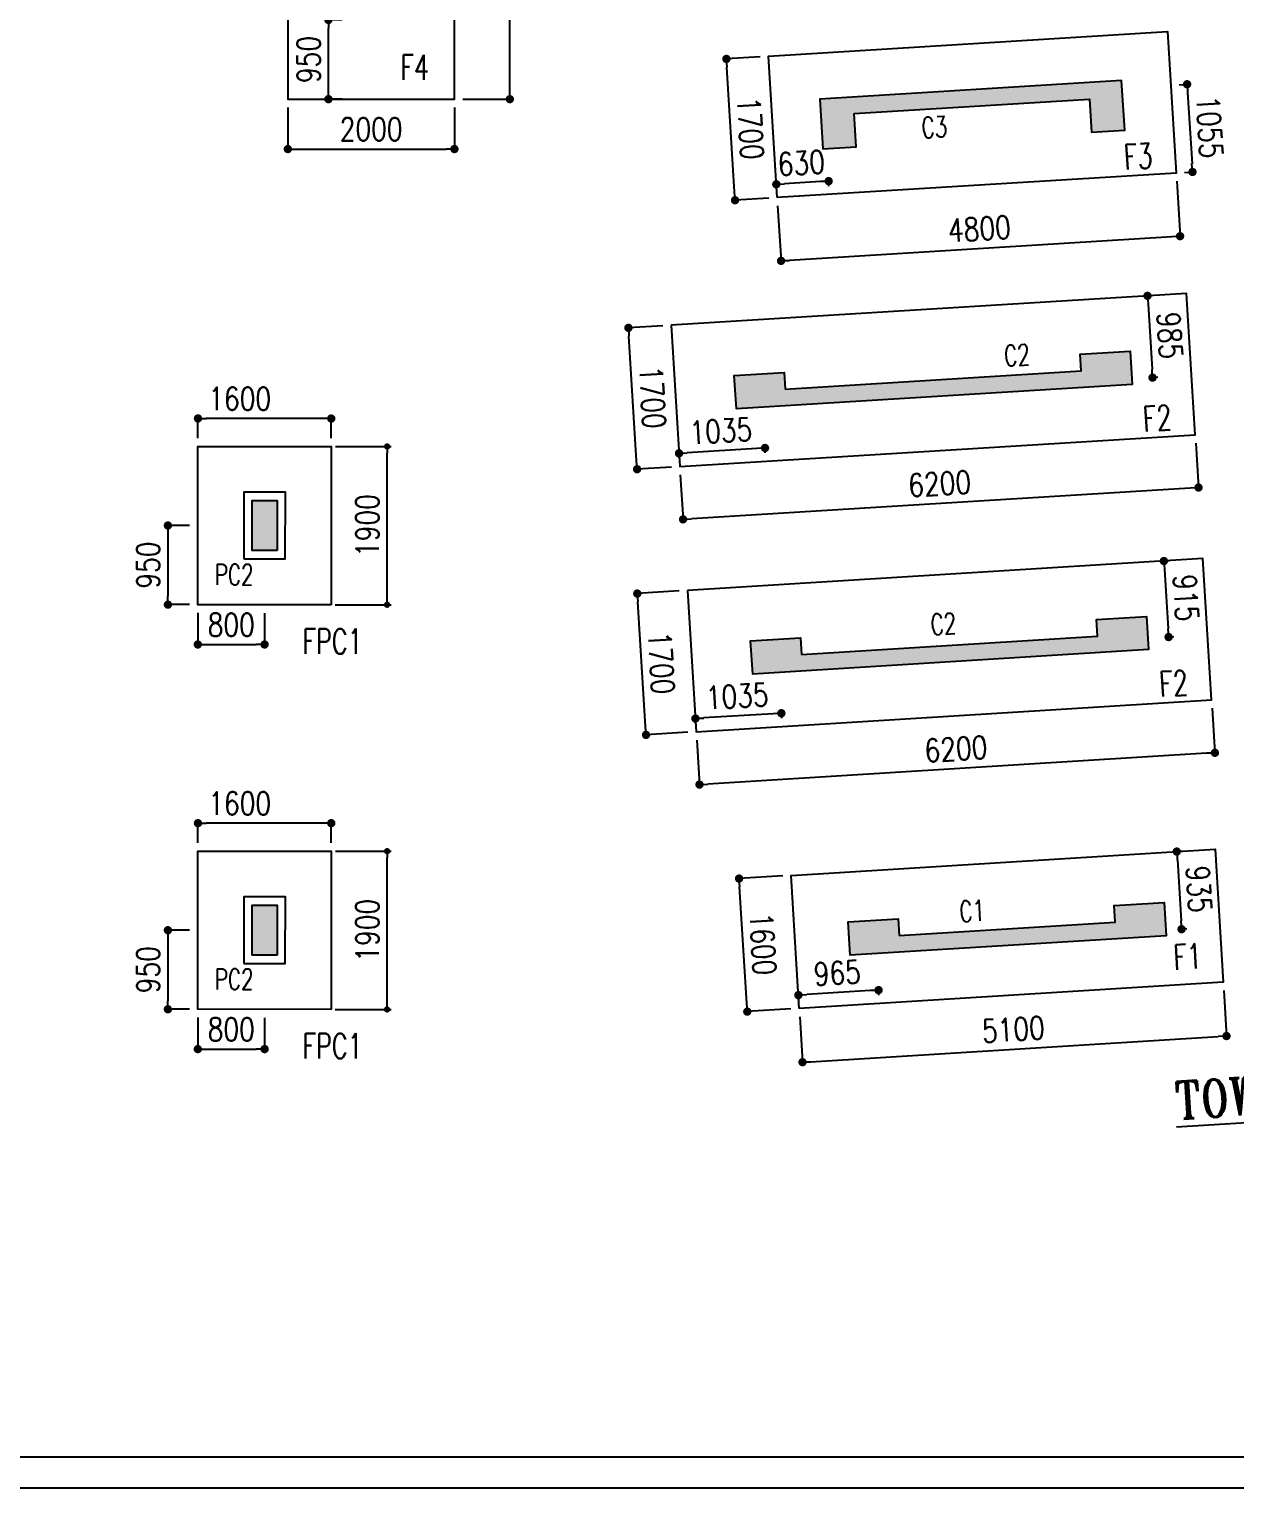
# Model space of a CAD drawing. Extents: x 473024 to 774629, y -1213442 to -1126596.
# Drawn here: x 526767 to 541242, y -1213069 to -1195560 of the extents above; entities that cross this region are included whole.
import ezdxf
from ezdxf.enums import TextEntityAlignment as Align

# ---------------------------------------------------------------- set-up
doc = ezdxf.new("R2010")
doc.units = 0
doc.header["$LTSCALE"] = 100
doc.header["$MEASUREMENT"] = 0
doc.header["$PDMODE"] = 2
doc.header["$PDSIZE"] = -10
doc.layers.get('0').update_dxf_attribs({"linetype": 'CONTINUOUS'})
doc.layers.get('Defpoints').update_dxf_attribs({"linetype": 'CONTINUOUS'})
for name, color, linetype in [('7', 7, 'CONTINUOUS'), ('a-podium col', 6, 'CONTINUOUS'), ('C-STRU-COL-HAT', 253, 'CONTINUOUS'), ('COLNO', 6, 'CONTINUOUS'), ('column', 10, 'CONTINUOUS'), ('Footing', 2, 'CONTINUOUS'), ('Footing Nos', 4, 'CONTINUOUS'), ('PEDESTAL', 4, 'CONTINUOUS'), ('S-FOOTDIM', 9, 'CONTINUOUS'), ('TITLE', 7, 'CONTINUOUS'), ('TITLE2', 7, 'CONTINUOUS')]:
    doc.layers.add(name, color=color, linetype=linetype)
doc.styles.add('ROMANS', font='romans.shx', dxfattribs={"width": 0.8})
doc.styles.add('ROMANT', font='ROMANT.SHX', dxfattribs={"width": 0.8})
doc.dimstyles.new('dim100', dxfattribs={"dimtxt": 275, "dimasz": 100, "dimexe": 50, "dimexo": 50, "dimgap": 100, "dimtad": 1, "dimdec": 0, "dimrnd": 5, "dimzin": 0, "dimdsep": 46, "dimtxsty": 'ROMANS', "dimblk": 'DOT', "dimcen": 0.09, "dimclrd": 9, "dimclre": 9, "dimclrt": 3, "dimadec": 0, "dimazin": 0, "dimtfac": 1, "dimtdec": 0, "dimtofl": 0, "dimtmove": 1, "dimatfit": 0, "dimldrblk": 'DOT', "dimfxl": 1, "dimtolj": 1, "dimtzin": 0, "dimarcsym": 0})

# ---------------------------------------------------------------- blocks, each defined once
blk = doc.blocks.new('_Dot')
at = {"color": 0, "linetype": 'ByBlock', "lineweight": -2}
blk.add_line((-0.5, 0), (-1, 0), dxfattribs=at)
at = {"color": 0, "linetype": 'ByBlock', "const_width": 0.5}
blk.add_lwpolyline([(-0.25, 0, 1), (0.25, 0, 1)], format="xyb", close=True, dxfattribs=at)
blk = doc.blocks.new('*D159')
at = {"layer": 'Defpoints', "color": 0, "linetype": 'ByBlock', "transparency": 16777216}
for p in [(535290, -1205756), (535914, -1205717), (536012, -1207314)]:
    blk.add_point(p, dxfattribs=at)
at = {"layer": 'S-FOOTDIM', "color": 9, "lineweight": -2, "transparency": 16777216}
for p, q in [((535814, -1205724), (535290, -1205756)), ((535383, -1207253), (535296, -1205856)), ((535913, -1207321), (535389, -1207353))]:
    blk.add_line(p, q, dxfattribs=at)
at = {"layer": 'S-FOOTDIM', "color": 9, "linetype": 'ByBlock', "lineweight": -2, "transparency": 16777216, "xscale": 99.99999999999999, "yscale": 99.99999999999999, "zscale": 99.99999999999999}
for p, rotation in [((535290, -1205756), 93.53201410919917), ((535389, -1207353), 273.5320141091992)]:
    blk.add_blockref('_Dot', p, dxfattribs=dict(at, rotation=rotation))
at = {"layer": 'S-FOOTDIM', "color": 3, "linetype": 'ByBlock', "transparency": 16777216, "insert": (535577, -1206540), "char_height": 275, "attachment_point": 5, "rotation": 273.532, "style": 'ROMANS'}
blk.add_mtext('\\A1;1600', dxfattribs=at)
blk = doc.blocks.new('*D160')
at = {"layer": 'Defpoints', "color": 0, "transparency": 16777216}
for p in [(541103, -1207000), (536012, -1207314), (541142, -1207646)]:
    blk.add_point(p, dxfattribs=at)
at = {"layer": 'S-FOOTDIM', "color": 9, "lineweight": -2, "transparency": 16777216}
for p, q in [((541109, -1207100), (541142, -1207646)), ((536018, -1207414), (536052, -1207960)), ((536152, -1207954), (541043, -1207652))]:
    blk.add_line(p, q, dxfattribs=at)
at = {"layer": 'S-FOOTDIM', "color": 9, "lineweight": -2, "transparency": 16777216, "xscale": 99.99999999999999, "yscale": 99.99999999999999, "zscale": 99.99999999999999}
for p, rotation in [((541142, -1207646), 3.532014116266165), ((536052, -1207960), 183.5320141162662)]:
    blk.add_blockref('_Dot', p, dxfattribs=dict(at, rotation=rotation))
at = {"layer": 'S-FOOTDIM', "color": 3, "transparency": 16777216, "insert": (538583, -1207566), "char_height": 275, "attachment_point": 5, "rotation": 3.532, "style": 'ROMANS'}
blk.add_mtext('\\A1;5100', dxfattribs=at)
blk = doc.blocks.new('*D163')
at = {"layer": 'Defpoints', "color": 0, "transparency": 16777216}
for p in [(534068, -1202335), (534671, -1202297), (534775, -1203994)]:
    blk.add_point(p, dxfattribs=at)
at = {"layer": 'S-FOOTDIM', "color": 9, "lineweight": -2, "transparency": 16777216}
for p, q in [((534571, -1202304), (534068, -1202335)), ((534166, -1203932), (534074, -1202435)), ((534676, -1204000), (534173, -1204031))]:
    blk.add_line(p, q, dxfattribs=at)
at = {"layer": 'S-FOOTDIM', "color": 9, "lineweight": -2, "transparency": 16777216, "xscale": 100, "yscale": 100, "zscale": 100}
for p, rotation in [((534068, -1202335), 93.53201410919779), ((534173, -1204031), 273.5320141091978)]:
    blk.add_blockref('_Dot', p, dxfattribs=dict(at, rotation=rotation))
at = {"layer": 'S-FOOTDIM', "color": 3, "transparency": 16777216, "insert": (534357, -1203168), "char_height": 275, "attachment_point": 5, "rotation": 273.532, "style": 'ROMANS'}
blk.add_mtext('\\A1;1700', dxfattribs=at)
blk = doc.blocks.new('*D164')
at = {"layer": 'Defpoints', "color": 0, "transparency": 16777216}
for p in [(540964, -1203612), (534775, -1203994), (534815, -1204628)]:
    blk.add_point(p, dxfattribs=at)
at = {"layer": 'S-FOOTDIM', "color": 9, "lineweight": -2, "transparency": 16777216}
for p, q in [((540970, -1203712), (541003, -1204246)), ((534782, -1204094), (534815, -1204628)), ((540903, -1204252), (534914, -1204622))]:
    blk.add_line(p, q, dxfattribs=at)
at = {"layer": 'S-FOOTDIM', "color": 9, "lineweight": -2, "transparency": 16777216, "xscale": 99.99999999999999, "yscale": 99.99999999999999, "zscale": 99.99999999999999}
for p, rotation in [((541003, -1204246), 3.532014116266194), ((534815, -1204628), 183.5320141162662)]:
    blk.add_blockref('_Dot', p, dxfattribs=dict(at, rotation=rotation))
at = {"layer": 'S-FOOTDIM', "color": 3, "transparency": 16777216, "insert": (537894, -1204200), "char_height": 275, "attachment_point": 5, "rotation": 3.532, "style": 'ROMANS'}
blk.add_mtext('\\A1;6200', dxfattribs=at)
blk = doc.blocks.new('*D167')
at = {"layer": 'Defpoints', "color": 0, "transparency": 16777216}
for p in [(533962, -1199145), (534474, -1199114), (534579, -1200810)]:
    blk.add_point(p, dxfattribs=at)
at = {"layer": 'S-FOOTDIM', "color": 9, "lineweight": -2, "transparency": 16777216}
for p, q in [((534374, -1199120), (533962, -1199145)), ((534060, -1200742), (533968, -1199245)), ((534479, -1200816), (534066, -1200842))]:
    blk.add_line(p, q, dxfattribs=at)
at = {"layer": 'S-FOOTDIM', "color": 9, "lineweight": -2, "transparency": 16777216, "xscale": 100, "yscale": 100, "zscale": 100}
for p, rotation in [((533962, -1199145), 93.53201410919779), ((534066, -1200842), 273.5320141091978)]:
    blk.add_blockref('_Dot', p, dxfattribs=dict(at, rotation=rotation))
at = {"layer": 'S-FOOTDIM', "color": 3, "transparency": 16777216, "insert": (534251, -1199979), "char_height": 275, "attachment_point": 5, "rotation": 273.532, "style": 'ROMANS'}
blk.add_mtext('\\A1;1700', dxfattribs=at)
blk = doc.blocks.new('*D168')
at = {"layer": 'Defpoints', "color": 0, "transparency": 16777216}
for p in [(540767, -1200428), (534579, -1200810), (534618, -1201444)]:
    blk.add_point(p, dxfattribs=at)
at = {"layer": 'S-FOOTDIM', "color": 9, "lineweight": -2, "transparency": 16777216}
for p, q in [((540773, -1200528), (540806, -1201062)), ((534585, -1200910), (534618, -1201444)), ((540706, -1201069), (534718, -1201438))]:
    blk.add_line(p, q, dxfattribs=at)
at = {"layer": 'S-FOOTDIM', "color": 9, "lineweight": -2, "transparency": 16777216, "xscale": 99.99999999999999, "yscale": 99.99999999999999, "zscale": 99.99999999999999}
for p, rotation in [((540806, -1201062), 3.532014116266194), ((534618, -1201444), 183.5320141162662)]:
    blk.add_blockref('_Dot', p, dxfattribs=dict(at, rotation=rotation))
at = {"layer": 'S-FOOTDIM', "color": 3, "transparency": 16777216, "insert": (537698, -1201016), "char_height": 275, "attachment_point": 5, "rotation": 3.532, "style": 'ROMANS'}
blk.add_mtext('\\A1;6200', dxfattribs=at)
blk = doc.blocks.new('*D171')
at = {"layer": 'Defpoints', "color": 0, "transparency": 16777216}
for p in [(535643, -1195885), (535138, -1195917), (535747, -1197582)]:
    blk.add_point(p, dxfattribs=at)
at = {"layer": 'S-FOOTDIM', "color": 9, "lineweight": -2, "transparency": 16777216}
for p, q in [((535543, -1195892), (535138, -1195917)), ((535236, -1197514), (535144, -1196016)), ((535647, -1197588), (535242, -1197613))]:
    blk.add_line(p, q, dxfattribs=at)
at = {"layer": 'S-FOOTDIM', "color": 9, "lineweight": -2, "transparency": 16777216, "xscale": 100, "yscale": 100, "zscale": 100}
for p, rotation in [((535138, -1195917), 93.53201410919779), ((535242, -1197613), 273.5320141091978)]:
    blk.add_blockref('_Dot', p, dxfattribs=dict(at, rotation=rotation))
at = {"layer": 'S-FOOTDIM', "color": 3, "transparency": 16777216, "insert": (535427, -1196750), "char_height": 275, "attachment_point": 5, "rotation": 273.532, "style": 'ROMANS'}
blk.add_mtext('\\A1;1700', dxfattribs=at)
blk = doc.blocks.new('*D172')
at = {"layer": 'Defpoints', "color": 0, "linetype": 'ByBlock', "transparency": 16777216}
for p in [(540538, -1197287), (535747, -1197582), (535794, -1198341)]:
    blk.add_point(p, dxfattribs=at)
at = {"layer": 'S-FOOTDIM', "color": 9, "lineweight": -2, "transparency": 16777216}
for p, q in [((540544, -1197386), (540585, -1198045)), ((535753, -1197682), (535794, -1198341)), ((540485, -1198052), (535894, -1198335))]:
    blk.add_line(p, q, dxfattribs=at)
at = {"layer": 'S-FOOTDIM', "color": 9, "linetype": 'ByBlock', "lineweight": -2, "transparency": 16777216, "xscale": 100, "yscale": 100, "zscale": 100}
for p, rotation in [((540585, -1198045), 3.532014116267328), ((535794, -1198341), 183.5320141162673)]:
    blk.add_blockref('_Dot', p, dxfattribs=dict(at, rotation=rotation))
at = {"layer": 'S-FOOTDIM', "color": 3, "linetype": 'ByBlock', "transparency": 16777216, "insert": (538175, -1197956), "char_height": 275, "attachment_point": 5, "rotation": 3.532, "style": 'ROMANS'}
blk.add_mtext('\\A1;4800', dxfattribs=at)
blk = doc.blocks.new('*D253')
at = {"layer": 'Defpoints', "color": 0, "linetype": 'ByBlock', "transparency": 16777216}
for p in [(528792, -1207325), (529594, -1207326), (529594, -1207803)]:
    blk.add_point(p, dxfattribs=at)
at = {"layer": 'S-FOOTDIM', "color": 9, "lineweight": -2, "transparency": 16777216}
for p, q in [((528792, -1207425), (528792, -1207803)), ((529594, -1207426), (529594, -1207803)), ((528892, -1207803), (529494, -1207803))]:
    blk.add_line(p, q, dxfattribs=at)
at = {"layer": 'S-FOOTDIM', "color": 9, "linetype": 'ByBlock', "lineweight": -2, "transparency": 16777216, "xscale": 100, "yscale": 100, "zscale": 100, "rotation": 180}
blk.add_blockref('_Dot', (528792, -1207803), dxfattribs=at)
at = {"layer": 'S-FOOTDIM', "color": 9, "linetype": 'ByBlock', "lineweight": -2, "transparency": 16777216, "xscale": 100, "yscale": 100, "zscale": 100}
blk.add_blockref('_Dot', (529594, -1207803), dxfattribs=at)
at = {"layer": 'S-FOOTDIM', "color": 3, "linetype": 'ByBlock', "transparency": 16777216, "insert": (529193, -1207566), "char_height": 275, "attachment_point": 5, "style": 'ROMANS'}
blk.add_mtext('\\A1;800', dxfattribs=at)
blk = doc.blocks.new('DOT')
at = {"layer": '7', "color": 0, "linetype": 'ByBlock'}
blk.add_line((-0.5, 0), (-1, 0), dxfattribs=at)
at = {"layer": '7', "color": 0, "linetype": 'ByBlock', "const_width": 0.5}
blk.add_lwpolyline([(-0.25, 0, 1), (0.25, 0, 1)], format="xyb", close=True, dxfattribs=at)
blk = doc.blocks.new('*D254')
at = {"layer": 'Defpoints', "color": 0, "linetype": 'ByBlock', "transparency": 16777216}
for p in [(528793, -1206376), (528433, -1207325), (528792, -1207325)]:
    blk.add_point(p, dxfattribs=at)
at = {"layer": 'S-FOOTDIM', "color": 9, "lineweight": -2, "transparency": 16777216}
for p, q in [((528693, -1206376), (528433, -1206376)), ((528433, -1206476), (528433, -1207225)), ((528692, -1207325), (528433, -1207325))]:
    blk.add_line(p, q, dxfattribs=at)
at = {"layer": 'S-FOOTDIM', "color": 9, "linetype": 'ByBlock', "lineweight": -2, "transparency": 16777216, "xscale": 100, "yscale": 100, "zscale": 100}
for p, rotation in [((528433, -1206376), 90), ((528433, -1207325), 270)]:
    blk.add_blockref('_Dot', p, dxfattribs=dict(at, rotation=rotation))
at = {"layer": 'S-FOOTDIM', "color": 3, "linetype": 'ByBlock', "transparency": 16777216, "insert": (528196, -1206850), "char_height": 275, "attachment_point": 5, "rotation": 90, "style": 'ROMANS'}
blk.add_mtext('\\A1;950', dxfattribs=at)
blk = doc.blocks.new('*D255')
at = {"layer": 'Defpoints', "color": 0, "linetype": 'ByBlock', "transparency": 16777216}
for p in [(528792, -1202468), (529594, -1202469), (529594, -1202946)]:
    blk.add_point(p, dxfattribs=at)
at = {"layer": 'S-FOOTDIM', "color": 9, "lineweight": -2, "transparency": 16777216}
for p, q in [((528792, -1202568), (528792, -1202946)), ((529594, -1202569), (529594, -1202946)), ((528892, -1202946), (529494, -1202946))]:
    blk.add_line(p, q, dxfattribs=at)
at = {"layer": 'S-FOOTDIM', "color": 9, "linetype": 'ByBlock', "lineweight": -2, "transparency": 16777216, "xscale": 100, "yscale": 100, "zscale": 100, "rotation": 180}
blk.add_blockref('_Dot', (528792, -1202946), dxfattribs=at)
at = {"layer": 'S-FOOTDIM', "color": 9, "linetype": 'ByBlock', "lineweight": -2, "transparency": 16777216, "xscale": 100, "yscale": 100, "zscale": 100}
blk.add_blockref('_Dot', (529594, -1202946), dxfattribs=at)
at = {"layer": 'S-FOOTDIM', "color": 3, "linetype": 'ByBlock', "transparency": 16777216, "insert": (529193, -1202709), "char_height": 275, "attachment_point": 5, "style": 'ROMANS'}
blk.add_mtext('\\A1;800', dxfattribs=at)
blk = doc.blocks.new('*D256')
at = {"layer": 'Defpoints', "color": 0, "linetype": 'ByBlock', "transparency": 16777216}
for p in [(528793, -1201518), (528433, -1202468), (528792, -1202468)]:
    blk.add_point(p, dxfattribs=at)
at = {"layer": 'S-FOOTDIM', "color": 9, "lineweight": -2, "transparency": 16777216}
for p, q in [((528693, -1201518), (528433, -1201518)), ((528433, -1201618), (528433, -1202368)), ((528692, -1202468), (528433, -1202468))]:
    blk.add_line(p, q, dxfattribs=at)
at = {"layer": 'S-FOOTDIM', "color": 9, "linetype": 'ByBlock', "lineweight": -2, "transparency": 16777216, "xscale": 100, "yscale": 100, "zscale": 100}
for p, rotation in [((528433, -1201518), 90), ((528433, -1202468), 270)]:
    blk.add_blockref('_Dot', p, dxfattribs=dict(at, rotation=rotation))
at = {"layer": 'S-FOOTDIM', "color": 3, "linetype": 'ByBlock', "transparency": 16777216, "insert": (528196, -1201993), "char_height": 275, "attachment_point": 5, "rotation": 90, "style": 'ROMANS'}
blk.add_mtext('\\A1;950', dxfattribs=at)
blk = doc.blocks.new('*D287')
at = {"layer": 'Defpoints', "color": 0, "linetype": 'ByBlock', "transparency": 16777216}
for p in [(536002, -1207155), (536975, -1207255), (536012, -1207314)]:
    blk.add_point(p, dxfattribs=at)
at = {"layer": 'S-FOOTDIM', "color": 9, "lineweight": -2, "transparency": 16777216}
for p, q in [((536865, -1207101), (536102, -1207148)), ((536969, -1207155), (536965, -1207095)), ((536006, -1207215), (536002, -1207155))]:
    blk.add_line(p, q, dxfattribs=at)
at = {"layer": 'S-FOOTDIM', "color": 9, "linetype": 'ByBlock', "lineweight": -2, "transparency": 16777216, "xscale": 100, "yscale": 100, "zscale": 100}
for p, rotation in [((536002, -1207155), 183.5320141132188), ((536965, -1207095), 3.532014113218837)]:
    blk.add_blockref('_Dot', p, dxfattribs=dict(at, rotation=rotation))
at = {"layer": 'S-FOOTDIM', "color": 3, "linetype": 'ByBlock', "transparency": 16777216, "insert": (536469, -1206888), "char_height": 275, "attachment_point": 5, "rotation": 3.532, "style": 'ROMANS'}
blk.add_mtext('\\A1;965', dxfattribs=at)
blk = doc.blocks.new('*D288')
at = {"layer": 'Defpoints', "color": 0, "linetype": 'ByBlock', "transparency": 16777216}
for p in [(540708, -1205421), (540603, -1206364), (540766, -1206354)]:
    blk.add_point(p, dxfattribs=at)
at = {"layer": 'S-FOOTDIM', "color": 9, "lineweight": -2, "transparency": 16777216}
for p, q in [((540609, -1205428), (540545, -1205432)), ((540552, -1205531), (540597, -1206264)), ((540666, -1206360), (540603, -1206364))]:
    blk.add_line(p, q, dxfattribs=at)
at = {"layer": 'S-FOOTDIM', "color": 9, "linetype": 'ByBlock', "lineweight": -2, "transparency": 16777216, "xscale": 100, "yscale": 100, "zscale": 100}
for p, rotation in [((540545, -1205432), 93.53201411321663), ((540603, -1206364), 273.5320141132167)]:
    blk.add_blockref('_Dot', p, dxfattribs=dict(at, rotation=rotation))
at = {"layer": 'S-FOOTDIM', "color": 3, "linetype": 'ByBlock', "transparency": 16777216, "insert": (540811, -1205883), "char_height": 275, "attachment_point": 5, "rotation": 273.532, "style": 'ROMANS'}
blk.add_mtext('\\A1;935', dxfattribs=at)
blk = doc.blocks.new('*D291')
at = {"layer": 'Defpoints', "color": 0, "linetype": 'ByBlock', "transparency": 16777216}
for p in [(534766, -1203835), (535808, -1203931), (534775, -1203994)]:
    blk.add_point(p, dxfattribs=at)
at = {"layer": 'S-FOOTDIM', "color": 9, "lineweight": -2, "transparency": 16777216}
for p, q in [((535802, -1203831), (535798, -1203771)), ((534769, -1203894), (534766, -1203835)), ((535698, -1203777), (534865, -1203828))]:
    blk.add_line(p, q, dxfattribs=at)
at = {"layer": 'S-FOOTDIM', "color": 9, "linetype": 'ByBlock', "lineweight": -2, "transparency": 16777216, "xscale": 100, "yscale": 100, "zscale": 100}
for p, rotation in [((535798, -1203771), 3.532014113212595), ((534766, -1203835), 183.5320141132126)]:
    blk.add_blockref('_Dot', p, dxfattribs=dict(at, rotation=rotation))
at = {"layer": 'S-FOOTDIM', "color": 3, "linetype": 'ByBlock', "transparency": 16777216, "insert": (535267, -1203566), "char_height": 275, "attachment_point": 5, "rotation": 3.532, "style": 'ROMANS'}
blk.add_mtext('\\A1;1035', dxfattribs=at)
blk = doc.blocks.new('*D292')
at = {"layer": 'Defpoints', "color": 0, "linetype": 'ByBlock', "transparency": 16777216}
for p in [(540553, -1201934), (540447, -1202857), (540609, -1202847)]:
    blk.add_point(p, dxfattribs=at)
at = {"layer": 'S-FOOTDIM', "color": 9, "lineweight": -2, "transparency": 16777216}
for p, q in [((540453, -1201941), (540390, -1201944)), ((540396, -1202044), (540440, -1202757)), ((540510, -1202853), (540447, -1202857))]:
    blk.add_line(p, q, dxfattribs=at)
at = {"layer": 'S-FOOTDIM', "color": 9, "linetype": 'ByBlock', "lineweight": -2, "transparency": 16777216, "xscale": 100, "yscale": 100, "zscale": 100}
for p, rotation in [((540390, -1201944), 93.53201411321506), ((540447, -1202857), 273.532014113215)]:
    blk.add_blockref('_Dot', p, dxfattribs=dict(at, rotation=rotation))
at = {"layer": 'S-FOOTDIM', "color": 3, "linetype": 'ByBlock', "transparency": 16777216, "insert": (540655, -1202386), "char_height": 275, "attachment_point": 5, "rotation": 273.532, "style": 'ROMANS'}
blk.add_mtext('\\A1;915', dxfattribs=at)
blk = doc.blocks.new('*D295')
at = {"layer": 'Defpoints', "color": 0, "linetype": 'ByBlock', "transparency": 16777216}
for p in [(534569, -1200651), (535611, -1200747), (534579, -1200810)]:
    blk.add_point(p, dxfattribs=at)
at = {"layer": 'S-FOOTDIM', "color": 9, "lineweight": -2, "transparency": 16777216}
for p, q in [((535502, -1200593), (534669, -1200644)), ((535605, -1200647), (535602, -1200587)), ((534573, -1200711), (534569, -1200651))]:
    blk.add_line(p, q, dxfattribs=at)
at = {"layer": 'S-FOOTDIM', "color": 9, "linetype": 'ByBlock', "lineweight": -2, "transparency": 16777216, "xscale": 100, "yscale": 100, "zscale": 100}
for p, rotation in [((534569, -1200651), 183.5320141132126), ((535602, -1200587), 3.532014113212595)]:
    blk.add_blockref('_Dot', p, dxfattribs=dict(at, rotation=rotation))
at = {"layer": 'S-FOOTDIM', "color": 3, "linetype": 'ByBlock', "transparency": 16777216, "insert": (535071, -1200382), "char_height": 275, "attachment_point": 5, "rotation": 3.532, "style": 'ROMANS'}
blk.add_mtext('\\A1;1035', dxfattribs=at)
blk = doc.blocks.new('*D296')
at = {"layer": 'Defpoints', "color": 0, "linetype": 'ByBlock', "transparency": 16777216}
for p in [(540357, -1198750), (540254, -1199743), (540417, -1199733)]:
    blk.add_point(p, dxfattribs=at)
at = {"layer": 'S-FOOTDIM', "color": 9, "lineweight": -2, "transparency": 16777216}
for p, q in [((540257, -1198757), (540194, -1198761)), ((540200, -1198860), (540248, -1199643)), ((540317, -1199739), (540254, -1199743))]:
    blk.add_line(p, q, dxfattribs=at)
at = {"layer": 'S-FOOTDIM', "color": 9, "linetype": 'ByBlock', "lineweight": -2, "transparency": 16777216, "xscale": 100, "yscale": 100, "zscale": 100}
for p, rotation in [((540194, -1198761), 93.5320141132147), ((540254, -1199743), 273.5320141132147)]:
    blk.add_blockref('_Dot', p, dxfattribs=dict(at, rotation=rotation))
at = {"layer": 'S-FOOTDIM', "color": 3, "linetype": 'ByBlock', "transparency": 16777216, "insert": (540461, -1199237), "char_height": 275, "attachment_point": 5, "rotation": 273.532, "style": 'ROMANS'}
blk.add_mtext('\\A1;985', dxfattribs=at)
blk = doc.blocks.new('*D299')
at = {"layer": 'Defpoints', "color": 0, "linetype": 'ByBlock', "transparency": 16777216}
for p in [(535737, -1197422), (535747, -1197582), (536376, -1197543)]:
    blk.add_point(p, dxfattribs=at)
at = {"layer": 'S-FOOTDIM', "color": 9, "lineweight": -2, "transparency": 16777216}
for p, q in [((535741, -1197482), (535737, -1197422)), ((536266, -1197390), (535837, -1197416)), ((536369, -1197444), (536366, -1197384))]:
    blk.add_line(p, q, dxfattribs=at)
at = {"layer": 'S-FOOTDIM', "color": 9, "linetype": 'ByBlock', "lineweight": -2, "transparency": 16777216, "xscale": 100, "yscale": 100, "zscale": 100}
for p, rotation in [((535737, -1197422), 183.5320141132143), ((536366, -1197384), 3.532014113214348)]:
    blk.add_blockref('_Dot', p, dxfattribs=dict(at, rotation=rotation))
at = {"layer": 'S-FOOTDIM', "color": 3, "linetype": 'ByBlock', "transparency": 16777216, "insert": (536037, -1197166), "char_height": 275, "attachment_point": 5, "rotation": 3.532, "style": 'ROMANS'}
blk.add_mtext('\\A1;630', dxfattribs=at)
blk = doc.blocks.new('*D300')
at = {"layer": 'Defpoints', "color": 0, "linetype": 'ByBlock', "transparency": 16777216}
for p in [(540473, -1196233), (540538, -1197287), (540734, -1197274)]:
    blk.add_point(p, dxfattribs=at)
at = {"layer": 'S-FOOTDIM', "color": 9, "lineweight": -2, "transparency": 16777216}
for p, q in [((540573, -1196227), (540669, -1196221)), ((540675, -1196321), (540728, -1197175)), ((540638, -1197280), (540734, -1197274))]:
    blk.add_line(p, q, dxfattribs=at)
at = {"layer": 'S-FOOTDIM', "color": 9, "linetype": 'ByBlock', "lineweight": -2, "transparency": 16777216, "xscale": 100, "yscale": 100, "zscale": 100}
for p, rotation in [((540669, -1196221), 93.53201411318605), ((540734, -1197274), 273.532014113186)]:
    blk.add_blockref('_Dot', p, dxfattribs=dict(at, rotation=rotation))
at = {"layer": 'S-FOOTDIM', "color": 3, "linetype": 'ByBlock', "transparency": 16777216, "insert": (540939, -1196733), "char_height": 275, "attachment_point": 5, "rotation": 273.532, "style": 'ROMANS'}
blk.add_mtext('\\A1;1055', dxfattribs=at)
blk = doc.blocks.new('*D320')
at = {"layer": 'Defpoints', "color": 0, "linetype": 'ByBlock', "transparency": 16777216}
for p in [(529873, -1196400), (531873, -1196400), (531873, -1196999)]:
    blk.add_point(p, dxfattribs=at)
at = {"layer": 'S-FOOTDIM', "color": 9, "lineweight": -2, "transparency": 16777216}
for p, q in [((529873, -1196500), (529873, -1196999)), ((531873, -1196500), (531873, -1196999)), ((529973, -1196999), (531773, -1196999))]:
    blk.add_line(p, q, dxfattribs=at)
at = {"layer": 'S-FOOTDIM', "color": 9, "linetype": 'ByBlock', "lineweight": -2, "transparency": 16777216, "xscale": 100, "yscale": 100, "zscale": 100}
for p, rotation in [((529873, -1196999), 179.9975485754235), ((531873, -1196999), 359.9975485754235)]:
    blk.add_blockref('_Dot', p, dxfattribs=dict(at, rotation=rotation))
at = {"layer": 'S-FOOTDIM', "color": 3, "linetype": 'ByBlock', "transparency": 16777216, "insert": (530873, -1196761), "char_height": 275, "attachment_point": 5, "rotation": 359.9975, "style": 'ROMANS'}
blk.add_mtext('\\A1;2000', dxfattribs=at)
blk = doc.blocks.new('*D321')
at = {"layer": 'Defpoints', "color": 0, "linetype": 'ByBlock', "transparency": 16777216}
for p in [(531873, -1189900), (532538, -1189900), (531873, -1196400)]:
    blk.add_point(p, dxfattribs=at)
at = {"layer": 'S-FOOTDIM', "color": 9, "lineweight": -2, "transparency": 16777216}
for p, q in [((531973, -1189900), (532538, -1189900)), ((532538, -1196300), (532538, -1190000)), ((531973, -1196400), (532538, -1196400))]:
    blk.add_line(p, q, dxfattribs=at)
at = {"layer": 'S-FOOTDIM', "color": 9, "linetype": 'ByBlock', "lineweight": -2, "transparency": 16777216, "xscale": 100, "yscale": 100, "zscale": 100}
for p, rotation in [((532538, -1189900), 89.9975485754302), ((532538, -1196400), 269.9975485754302)]:
    blk.add_blockref('_Dot', p, dxfattribs=dict(at, rotation=rotation))
at = {"layer": 'S-FOOTDIM', "color": 3, "linetype": 'ByBlock', "transparency": 16777216, "insert": (532301, -1193150), "char_height": 275, "attachment_point": 5, "rotation": 89.9975, "style": 'ROMANS'}
blk.add_mtext('\\A1;6500', dxfattribs=at)
blk = doc.blocks.new('*D338')
at = {"layer": 'Defpoints', "color": 0, "linetype": 'ByBlock', "transparency": 16777216}
for p in [(530360, -1195449), (530626, -1195449), (530626, -1196400)]:
    blk.add_point(p, dxfattribs=at)
at = {"layer": 'S-FOOTDIM', "color": 9, "lineweight": -2, "transparency": 16777216}
for p, q in [((530526, -1195449), (530360, -1195449)), ((530360, -1196300), (530360, -1195549)), ((530526, -1196400), (530360, -1196400))]:
    blk.add_line(p, q, dxfattribs=at)
at = {"layer": 'S-FOOTDIM', "color": 9, "linetype": 'ByBlock', "lineweight": -2, "transparency": 16777216, "xscale": 100, "yscale": 100, "zscale": 100}
for p, rotation in [((530360, -1195449), 90), ((530360, -1196400), 270)]:
    blk.add_blockref('_Dot', p, dxfattribs=dict(at, rotation=rotation))
at = {"layer": 'S-FOOTDIM', "color": 3, "linetype": 'ByBlock', "transparency": 16777216, "insert": (530123, -1195924), "char_height": 275, "attachment_point": 5, "rotation": 90, "style": 'ROMANS'}
blk.add_mtext('\\A1;950', dxfattribs=at)
blk = doc.blocks.new('*D591')
at = {"layer": 'Defpoints', "color": 0, "transparency": 16777216}
for p in [(530394, -1200569), (531065, -1200569), (530392, -1202469)]:
    blk.add_point(p, dxfattribs=at)
at = {"layer": 'S-FOOTDIM', "color": 9, "lineweight": -2, "transparency": 16777216}
for p, q in [((530444, -1200569), (531115, -1200569)), ((531064, -1202394), (531065, -1200644)), ((530442, -1202469), (531114, -1202469))]:
    blk.add_line(p, q, dxfattribs=at)
at = {"layer": 'S-FOOTDIM', "color": 9, "lineweight": -2, "transparency": 16777216, "xscale": 75, "yscale": 75, "zscale": 75}
for p, rotation in [((531065, -1200569), 89.96576999801395), ((531064, -1202469), 269.965769998014)]:
    blk.add_blockref('_Dot', p, dxfattribs=dict(at, rotation=rotation))
at = {"layer": 'S-FOOTDIM', "color": 3, "transparency": 16777216, "insert": (530827, -1201519), "char_height": 275, "attachment_point": 5, "rotation": 89.9658, "style": 'ROMANS'}
blk.add_mtext('\\A1;1900', dxfattribs=at)
blk = doc.blocks.new('*D592')
at = {"layer": 'Defpoints', "color": 0, "transparency": 16777216}
for p in [(528794, -1200233), (528794, -1200568), (530394, -1200569)]:
    blk.add_point(p, dxfattribs=at)
at = {"layer": 'S-FOOTDIM', "color": 9, "lineweight": -2, "transparency": 16777216}
for p, q in [((528794, -1200468), (528794, -1200233)), ((530294, -1200234), (528894, -1200233)), ((530394, -1200469), (530394, -1200234))]:
    blk.add_line(p, q, dxfattribs=at)
at = {"layer": 'S-FOOTDIM', "color": 9, "lineweight": -2, "transparency": 16777216, "xscale": 99.99999999999999, "yscale": 99.99999999999999, "zscale": 99.99999999999999}
for p, rotation in [((528794, -1200233), 179.96576999801), ((530394, -1200234), 359.96576999801)]:
    blk.add_blockref('_Dot', p, dxfattribs=dict(at, rotation=rotation))
at = {"layer": 'S-FOOTDIM', "color": 3, "transparency": 16777216, "insert": (529295, -1199996), "char_height": 275, "attachment_point": 5, "rotation": 359.9658, "style": 'ROMANS'}
blk.add_mtext('\\A1;1600', dxfattribs=at)
blk = doc.blocks.new('*D593')
at = {"layer": 'Defpoints', "color": 0, "transparency": 16777216}
for p in [(530394, -1205426), (531065, -1205427), (530392, -1207326)]:
    blk.add_point(p, dxfattribs=at)
at = {"layer": 'S-FOOTDIM', "color": 9, "lineweight": -2, "transparency": 16777216}
for p, q in [((530444, -1205426), (531115, -1205427)), ((531064, -1207252), (531065, -1205502)), ((530442, -1207326), (531114, -1207327))]:
    blk.add_line(p, q, dxfattribs=at)
at = {"layer": 'S-FOOTDIM', "color": 9, "lineweight": -2, "transparency": 16777216, "xscale": 75, "yscale": 75, "zscale": 75}
for p, rotation in [((531065, -1205427), 89.96576999801395), ((531064, -1207327), 269.965769998014)]:
    blk.add_blockref('_Dot', p, dxfattribs=dict(at, rotation=rotation))
at = {"layer": 'S-FOOTDIM', "color": 3, "transparency": 16777216, "insert": (530827, -1206377), "char_height": 275, "attachment_point": 5, "rotation": 89.9658, "style": 'ROMANS'}
blk.add_mtext('\\A1;1900', dxfattribs=at)
blk = doc.blocks.new('*D594')
at = {"layer": 'Defpoints', "color": 0, "transparency": 16777216}
for p in [(528794, -1205091), (528794, -1205425), (530394, -1205426)]:
    blk.add_point(p, dxfattribs=at)
at = {"layer": 'S-FOOTDIM', "color": 9, "lineweight": -2, "transparency": 16777216}
for p, q in [((528794, -1205325), (528794, -1205091)), ((530294, -1205091), (528894, -1205091)), ((530394, -1205326), (530394, -1205091))]:
    blk.add_line(p, q, dxfattribs=at)
at = {"layer": 'S-FOOTDIM', "color": 9, "lineweight": -2, "transparency": 16777216, "xscale": 99.99999999999999, "yscale": 99.99999999999999, "zscale": 99.99999999999999}
for p, rotation in [((528794, -1205091), 179.96576999801), ((530394, -1205091), 359.96576999801)]:
    blk.add_blockref('_Dot', p, dxfattribs=dict(at, rotation=rotation))
at = {"layer": 'S-FOOTDIM', "color": 3, "transparency": 16777216, "insert": (529295, -1204853), "char_height": 275, "attachment_point": 5, "rotation": 359.9658, "style": 'ROMANS'}
blk.add_mtext('\\A1;1600', dxfattribs=at)

msp = doc.modelspace()

# ---------------------------------------------------------------- hatches: boundary and pattern name
at = {"layer": 'C-STRU-COL-HAT'}
h = msp.add_hatch(color=256, dxfattribs=at)
h.dxf.hatch_style = 1
h.paths.add_polyline_path([(536260.3, -1196398.4), (536297.3, -1196997.2), (536696.5, -1196972.6), (536671.9, -1196573.3), (539496.5, -1196399), (539521.1, -1196798.2), (539920.4, -1196773.6), (539883.4, -1196174.7)])
h = msp.add_hatch(color=256, dxfattribs=at)
h.dxf.hatch_style = 1
h.paths.add_polyline_path([(535232.8, -1199718), (535257.5, -1200117.2), (540008.5, -1199824), (539983.8, -1199424.7), (539384.9, -1199461.7), (539397.3, -1199661.3), (535844, -1199880.6), (535831.7, -1199681)])
h = msp.add_hatch(color=256, dxfattribs=at)
h.dxf.hatch_style = 1
h.paths.add_polyline_path([(529742.8, -1201818.7), (529442.8, -1201818.5), (529443.1, -1201218.5), (529743.1, -1201218.7)])
h = msp.add_hatch(color=256, dxfattribs=at)
h.dxf.hatch_style = 1
h.paths.add_polyline_path([(535429.4, -1202901.9), (535454, -1203301.1), (540205, -1203007.9), (540180.3, -1202608.7), (539581.5, -1202645.6), (539593.8, -1202845.2), (536040.6, -1203064.6), (536028.2, -1202864.9)])
h = msp.add_hatch(color=256, dxfattribs=at)
h.dxf.hatch_style = 1
h.paths.add_polyline_path([(536599.5, -1206276.2), (536624.1, -1206675.5), (540416.9, -1206441.4), (540392.3, -1206042.1), (539793.4, -1206079.1), (539805.7, -1206278.7), (537210.7, -1206438.9), (537198.3, -1206239.3)])
h = msp.add_hatch(color=256, dxfattribs=at)
h.dxf.hatch_style = 1
h.paths.add_polyline_path([(529742.8, -1206675.9), (529442.8, -1206675.7), (529443.1, -1206075.7), (529743.1, -1206075.9)])

# ---------------------------------------------------------------- linework, layer by layer
at = {"layer": 'a-podium col', "elevation": 0}
for points in [[(529742.8, -1201818.7), (529442.8, -1201818.5), (529443.1, -1201218.5), (529743.1, -1201218.7)], [(529742.8, -1206675.9), (529442.8, -1206675.7), (529443.1, -1206075.7), (529743.1, -1206075.9)]]:
    msp.add_lwpolyline(points, close=True, dxfattribs=at)
at = {"layer": 'column', "color": 1, "elevation": 0}
for points in [[(536671.9, -1196573.3), (539496.5, -1196399), (539521.1, -1196798.2), (539920.4, -1196773.6), (539883.4, -1196174.7), (536260.3, -1196398.4), (536260.3, -1196398.4), (536260.3, -1196398.4), (536297.3, -1196997.2), (536696.5, -1196972.6), (536671.9, -1196573.3)], [(535844, -1199880.6), (539397.3, -1199661.3), (539384.9, -1199461.7), (539983.8, -1199424.7), (540008.5, -1199824), (535257.5, -1200117.2), (535257.5, -1200117.2), (535257.5, -1200117.2), (535232.8, -1199718), (535831.7, -1199681), (535844, -1199880.6)], [(536040.6, -1203064.6), (539593.8, -1202845.2), (539581.5, -1202645.6), (540180.3, -1202608.7), (540205, -1203007.9), (535454, -1203301.1), (535454, -1203301.1), (535454, -1203301.1), (535429.4, -1202901.9), (536028.2, -1202864.9), (536040.6, -1203064.6)], [(537210.7, -1206438.9), (539805.7, -1206278.7), (539793.4, -1206079.1), (540392.3, -1206042.1), (540416.9, -1206441.4), (536624.1, -1206675.5), (536624.1, -1206675.5), (536624.1, -1206675.5), (536599.5, -1206276.2), (537198.3, -1206239.3), (537210.7, -1206438.9)]]:
    msp.add_lwpolyline(points, dxfattribs=at)
at = {"layer": 'Footing', "elevation": 0}
for points in [[(531873.1, -1189900), (529873.1, -1189899.9), (529872.8, -1196399.9), (531872.8, -1196400)], [(535747.3, -1197582.2), (535642.5, -1195885.4), (540433.4, -1195589.7), (540538.1, -1197286.5)], [(534474.2, -1199113.5), (534578.9, -1200810.3), (540767.1, -1200428.4), (540662.4, -1198731.6)], [(530392.4, -1202469.1), (528792.4, -1202468.1), (528793.5, -1200568.1), (530393.5, -1200569.1)], [(534670.7, -1202297.5), (534775.4, -1203994.3), (540963.7, -1203612.3), (540858.9, -1201915.5)], [(530392.4, -1207326.3), (528792.4, -1207325.3), (528793.5, -1205425.3), (530393.5, -1205426.3)], [(536012.3, -1207314.4), (535913.7, -1205717.4), (541004.1, -1205403.2), (541102.6, -1207000.2)]]:
    msp.add_lwpolyline(points, close=True, dxfattribs=at)
at = {"layer": 'PEDESTAL', "color": 4, "elevation": 0}
for points in [[(529342.7, -1201918.4), (529842.7, -1201918.7), (529843.2, -1201118.7), (529343.2, -1201118.4)], [(529342.7, -1206775.6), (529842.7, -1206775.9), (529843.2, -1205975.9), (529343.2, -1205975.6)]]:
    msp.add_lwpolyline(points, close=True, dxfattribs=at)
at = {"layer": 'TITLE2', "color": 4, "elevation": 0}
msp.add_lwpolyline([(604473.6, -1213069.4), (604473.6, -1126969.1), (473397.1, -1126969.1), (473397.1, -1213069.4)], close=True, dxfattribs=at)
at = {"layer": 'TITLE2', "color": 12, "elevation": 0}
msp.add_lwpolyline([(604100.7, -1212696.5), (604100.7, -1127341.9), (473769.9, -1127341.9), (473769.9, -1212696.5)], close=True, dxfattribs=at)

# ---------------------------------------------------------------- texts
at = {"layer": 'COLNO', "style": 'ROMANS', "width": 0.7}
for s, rotation, p in [('C3', 3.53201, (537780.2, -1196601.4, 0)), ('C2', 3.53202, (538771.4, -1199338.7, 0)), ('PC2', 359.96577, (529460.6, -1201982, 0)), ('C2', 3.53201, (537889, -1202564.9, 0)), ('C1', 3.53201, (538234.1, -1206010.3, 0)), ('PC2', 359.96577, (529460.6, -1206839.2, 0))]:
    msp.add_text(s, height=250, rotation=rotation, dxfattribs=at).set_placement(p, align=Align.TOP_RIGHT)
at = {"layer": 'Footing Nos', "color": 6, "style": 'ROMANS', "width": 0.7}
for s, p in [('F4', (531567.4, -1195868.9, 0)), ('FPC1', (530770.8, -1202758.6, 0)), ('FPC1', (530770.8, -1207615.9, 0))]:
    msp.add_text(s, height=300, dxfattribs=at).set_placement(p, align=Align.TOP_RIGHT)
for s, p in [('F3', (540243.3, -1196927.4, 0)), ('F2', (540472.3, -1200069.3, 0)), ('F2', (540668.8, -1203253.2, 0)), ('F1', (540837.5, -1206532.7, 0))]:
    msp.add_text(s, height=300, rotation=3.53201, dxfattribs=at).set_placement(p, align=Align.TOP_RIGHT)
at = {"layer": 'TITLE', "color": 6, "style": 'ROMANT', "width": 0.8}
msp.add_text('%%UTOWER - J', height=450, rotation=3.53195, dxfattribs=at).set_placement((540537.7, -1208646.8, 0))

# ---------------------------------------------------------------- dimensions: what is measured, and where the dimension line sits
at = {"layer": 'S-FOOTDIM', "color": 3}
for p1, p2, distance, override, picture, middle in [((531872.8, -1196400, 0), (531873.1, -1189900, 0), -665.2, {"dimexe": 0, "dimexo": 100, "dimpost": '\\X'}, '*D321', (532300.6, -1193150, 0)), ((540473.1, -1196232.9, 0), (540538.1, -1197286.5, 0), 196.3, {"dimexe": 0, "dimexo": 100, "dimpost": '\\X', "dimblk": 'Dot'}, '*D300', (540938.6, -1196733)), ((529872.8, -1196399.9, 0), (531872.8, -1196400, 0), -599.1, {"dimexe": 0, "dimexo": 100, "dimpost": '\\X'}, '*D320', (530872.8, -1196761.5, 0)), ((540356.5, -1198750.5, 0), (540417.2, -1199733, 0), -163.2, {"dimexe": 0, "dimexo": 100, "dimpost": '\\X', "dimblk": 'Dot'}, '*D296', (540461.1, -1199237.2, 0)), ((535611.5, -1200746.6, 0), (534578.9, -1200810.3, 0), -160, {"dimexe": 0, "dimexo": 100, "dimpost": '\\X', "dimblk": 'Dot'}, '*D295', (535070.7, -1200381.7, 0)), ((540553.1, -1201934.4, 0), (540609.4, -1202847.1, 0), -163.2, {"dimexe": 0, "dimexo": 100, "dimpost": '\\X', "dimblk": 'Dot'}, '*D292', (540655.4, -1202386.2, 0)), ((535808, -1203930.5, 0), (534775.4, -1203994.3, 0), -160, {"dimexe": 0, "dimexo": 100, "dimpost": '\\X', "dimblk": 'Dot'}, '*D291', (535267.2, -1203565.6, 0)), ((540708.4, -1205421.5, 0), (540765.9, -1206354.1, 0), -163.2, {"dimexe": 0, "dimexo": 100, "dimpost": '\\X', "dimblk": 'Dot'}, '*D288', (540811.3, -1205883.2, 0)), ((536975, -1207254.9, 0), (536012.3, -1207314.4, 0), -160, {"dimexe": 0, "dimexo": 100, "dimpost": '\\X', "dimblk": 'Dot'}, '*D287', (536469.2, -1206887.9))]:
    dim = msp.add_aligned_dim(p1=p1, p2=p2, distance=distance, dimstyle='dim100', override=override, dxfattribs=at)
    dim.commit()
    dim.dimension.update_dxf_attribs({"geometry": picture, "text_midpoint": middle})
for base, p1, p2, angle, override, picture, middle in [((530360.4, -1195448.9, 0), (530625.6, -1196399.9, 0), (530625.7, -1195448.9, 0), 90, {"dimexe": 0, "dimexo": 100, "dimpost": '\\X', "dimblk": 'Dot'}, '*D338', (530122.9, -1195924.4, 0)), ((535137.7, -1195916.6, 0), (535747.3, -1197582.2, 0), (535642.5, -1195885.4, 0), 93.53201, {"dimexe": 0, "dimexo": 100, "dimpost": '\\X'}, '*D171', (535427.1, -1196750.4, 0)), ((535794.1, -1198341.1, 0), (540538.1, -1197286.5, 0), (535747.3, -1197582.2, 0), 3.53201, {"dimexe": 0, "dimexo": 100, "dimpost": '\\X'}, '*D172', (538174.9, -1197956.2, 0)), ((533961.6, -1199145.2, 0), (534578.9, -1200810.3, 0), (534474.2, -1199113.5, 0), 93.53201, {"dimexe": 0, "dimexo": 100, "dimpost": '\\X'}, '*D167', (534251, -1199978.9, 0)), ((534618, -1201444.3, 0), (540767.1, -1200428.4, 0), (534578.9, -1200810.3, 0), 3.53201, {"dimexe": 0, "dimexo": 100, "dimpost": '\\X'}, '*D168', (537697.5, -1201016.3, 0)), ((531064.9, -1200569.5, 0), (530392.4, -1202469.1, 0), (530393.5, -1200569.1, 0), 89.96577, {"dimtxt": 275, "dimasz": 75, "dimpost": '\\X'}, '*D591', (530826.8, -1201519.3, 0)), ((528433.4, -1202468.1, 0), (528793, -1201518.4, 0), (528792.4, -1202468.1, 0), 90, {"dimexe": 0, "dimexo": 100, "dimpost": '\\X', "dimblk": 'Dot'}, '*D256', (528195.9, -1201993.2, 0)), ((534067.8, -1202334.7, 0), (534775.4, -1203994.3, 0), (534670.7, -1202297.5, 0), 93.53201, {"dimexe": 0, "dimexo": 100, "dimpost": '\\X'}, '*D163', (534357.2, -1203168.5, 0)), ((534814.6, -1204628.3, 0), (540963.7, -1203612.3, 0), (534775.4, -1203994.3, 0), 3.53201, {"dimexe": 0, "dimexo": 100, "dimpost": '\\X'}, '*D164', (537894, -1204200.2, 0)), ((531064.9, -1205426.7, 0), (530392.4, -1207326.3, 0), (530393.5, -1205426.3, 0), 89.96577, {"dimtxt": 275, "dimasz": 75, "dimpost": '\\X'}, '*D593', (530826.8, -1206376.5, 0)), ((535290.2, -1205755.9, 0), (536012.3, -1207314.4, 0), (535913.7, -1205717.4, 0), 93.53201, {"dimexe": 0, "dimexo": 100, "dimpost": '\\X'}, '*D159', (535576.6, -1206539.7, 0)), ((528433.4, -1207325.3, 0), (528793, -1206375.6, 0), (528792.4, -1207325.3, 0), 90, {"dimexe": 0, "dimexo": 100, "dimpost": '\\X', "dimblk": 'Dot'}, '*D254', (528195.9, -1206850.4, 0)), ((541142.5, -1207646.1, 0), (536012.3, -1207314.4, 0), (541102.6, -1207000.2, 0), 3.53201, {"dimexe": 0, "dimexo": 100, "dimpost": '\\X'}, '*D160', (538582.7, -1207566.2, 0))]:
    dim = msp.add_linear_dim(base=base, p1=p1, p2=p2, angle=angle, dimstyle='dim100', override=override, dxfattribs=at)
    dim.commit()
    dim.dimension.update_dxf_attribs({"geometry": picture, "text_midpoint": middle})
for base, p1, p2, angle, override, picture, middle, dimtype in [((535737.3915, -1197422.4705, 0), (536375.6079, -1197543.4258, 0), (535747.2512, -1197582.2102, 0), 183.53201, {"dimexe": 0, "dimexo": 100, "dimpost": '\\X', "dimblk": 'Dot'}, '*D299', (536051.5699, -1197403.0784, 0), 161), ((528793.7, -1200233.3, 0), (530393.5, -1200569.1, 0), (528793.5, -1200568.1, 0), 179.96577, {"dimtxt": 275, "dimasz": 100, "dimexe": 0, "dimexo": 100, "dimpost": '\\X'}, '*D592', (529294.7, -1200233.6, 0), 160), ((528793.7, -1205090.5, 0), (530393.5, -1205426.3, 0), (528793.5, -1205425.3, 0), 179.96577, {"dimtxt": 275, "dimasz": 100, "dimexe": 0, "dimexo": 100, "dimpost": '\\X'}, '*D594', (529294.7, -1205090.8, 0), 160)]:
    dim = msp.add_linear_dim(base=base, p1=p1, p2=p2, angle=angle, dimstyle='dim100', override=override, dxfattribs=at)
    dim.commit()
    dim.dimension.update_dxf_attribs({"geometry": picture, "text_midpoint": middle, "dimtype": dimtype})
for base, p1, p2, picture, middle in [((529593.8767, -1202946.1599, 0), (528792.3939, -1202468.0958, 0), (529593.8767, -1202468.5746, 0), '*D255', (529193.1353, -1202708.6599, 0)), ((529593.8658, -1207803.3828, 0), (528792.383, -1207325.3187, 0), (529593.8658, -1207325.7975, 0), '*D253', (529193.1244, -1207565.8828, 0))]:
    dim = msp.add_linear_dim(base=base, p1=p1, p2=p2, dimstyle='dim100', override={"dimexe": 0, "dimexo": 100, "dimpost": '\\X', "dimblk": 'Dot'}, dxfattribs=at)
    dim.commit()
    dim.dimension.update_dxf_attribs({"geometry": picture, "text_midpoint": middle})

doc.saveas('drawing.dxf')
